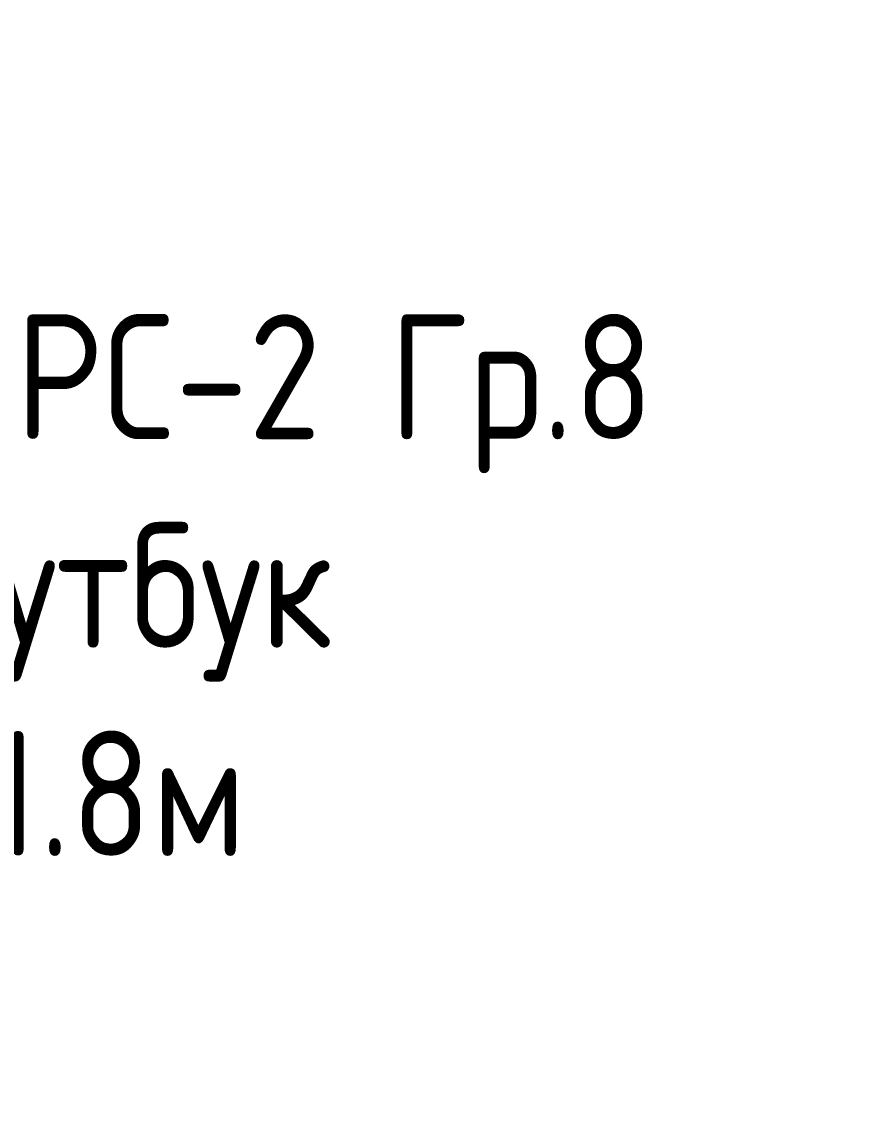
# Model space of a CAD drawing. Header units: millimetres. Extents: x -32 to 417638015, y -35 to 175284279.
# Drawn here: x 416315483 to 416317180, y 175234628 to 175236788 of the extents above; entities that cross this region are included whole.
import ezdxf
from ezdxf import colors
from ezdxf.entities.mleader import LeaderData, LeaderLine
from ezdxf.math import Vec2, Vec3

# ---------------------------------------------------------------- set-up
doc = ezdxf.new("R2010")
doc.units = ezdxf.units.MM
doc.layers.add('_ЭМ_Надписи', color=7, linetype='Continuous')
doc.styles.add('ЭОМ', font='isocpeur.ttf', dxfattribs={"width": 0.85, "height": 250})

msp = doc.modelspace()

# ---------------------------------------------------------------- leaders
at = {"layer": '_ЭМ_Надписи', "color": 7, "ltscale": 5}
ml = msp.add_multileader_mtext('Standard', dxfattribs=at)
ml.set_content('{\\fGOST Common|b0|i0|c204|p34;\\W0.9;\\C256;1ЩРС-2\\fISOCPEUR|b0|i0|c204|p34;\\W0.85; Гр.8\\P\\pxql;Ноутбук\\P\\fGOST Common|b0|i0|c0|p34;\\W0.9;h=\\fGOST Common|b0|i0|c204|p34;1\\fGOST Common|b0|i0|c0|p34;.\\fGOST Common|b0|i0|c204|p34;8м}', color=1, style='ЭОМ')
ml.set_leader_properties()
ml.build(insert=Vec2(0, 0))
ml.multileader.update_dxf_attribs({"text_left_attachment_type": 6, "text_right_attachment_type": 6, "dogleg_length": 0, "arrow_head_size": 200})
ctx = ml.context
ctx.base_point, ctx.char_height, ctx.arrow_head_size, ctx.landing_gap_size, ctx.plane_origin = Vec3(416315106.5439842, 175235902.4082186, -64.26463315267222), 250, 200, 0, Vec3(416293670.425027, 175247712.66841, -64.26463315267222)
ctx.left_attachment, ctx.right_attachment = 6, 6
notes = []
notes.append((ctx, [(0, (1, 1, 0), (416315106.5439842, 175235902.4082186, -64.26463315267222), (1, 0), 0, [(1, [(416312850.2690869, 175234665.5963905, -64.26463315267222), (416311582.0812268, 175234634.4211481, -64.26463315267222), (416312977.890911, 175236787.9529484, -64.26463315267222)], 0, [])])]))
ctx.mtext.insert, ctx.mtext.width, ctx.mtext.defined_height, ctx.mtext.flow_direction = Vec3(416315106.5439842, 175236202.4082186, -64.26463315267222), 2073.809115969734, 545.6159617257083, 5
for ctx, leaders in notes:
    for number, flags, end, landing, length, lines in leaders:
        leader = LeaderData()
        leader.index, (leader.has_last_leader_line, leader.has_dogleg_vector, leader.attachment_direction) = number, flags
        leader.last_leader_point, leader.dogleg_vector, leader.dogleg_length = Vec3(end), Vec3(landing), length
        for number, points, colour, breaks in lines:
            line = LeaderLine()
            line.index, line.vertices, line.color, line.breaks = number, Vec3.list(points), colors.encode_raw_color(colour), breaks
            leader.lines.append(line)
        ctx.leaders.append(leader)

doc.saveas('drawing.dxf')
